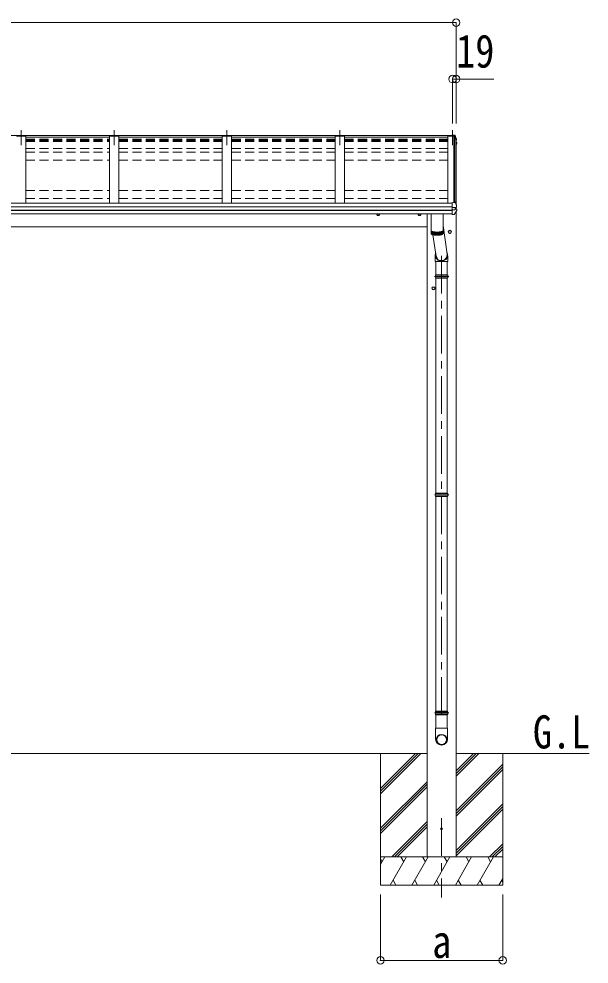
# Model space of a CAD drawing. Units: millimetres at full size, sheet at 1:40; details may follow other scales. Extents: x -11243 to 11243, y -7760 to 7760.
# Drawn here: x -4691 to -1658, y -4928 to 97 of the extents above; entities that cross this region are included whole.
import ezdxf
from ezdxf.enums import TextEntityAlignment as Align

# ---------------------------------------------------------------- set-up
doc = ezdxf.new("R2010")
doc.units = ezdxf.units.MM
doc.header["$LTSCALE"] = 40
doc.header["$PDMODE"] = 32
doc.header["$PDSIZE"] = 40
doc.linetypes.add('CHAIN1', pattern=[8, 5, -1, 1, -1])
doc.linetypes.add('DASHED1', pattern=[1.8, 1.2, -0.6])
for name, color, linetype, lineweight in [('0-0_0', 7, 'Continuous', 9), ('0-1_本体', 5, 'CHAIN1', 9), ('0-3_ELV2', 4, 'Continuous', 9), ('0-6_OTH_LINE', 6, 'Continuous', 9), ('0-7_SHAPE', 4, 'Continuous', 9), ('0-9_OUTLINE', 7, 'Continuous', 9)]:
    doc.layers.add(name, color=color, linetype=linetype, lineweight=lineweight)
doc.styles.add('ＭＳ ゴシック', font='')
doc.styles.get('ＭＳ ゴシック').set_extended_font_data('MS Gothic')

msp = doc.modelspace()

# ---------------------------------------------------------------- linework, layer by layer
at = {"layer": '0-0_0'}
for p, q in [((-2520.01, -3807.74), (-7331.01, -3807.74)), ((-2768.01, -3807.74), (-2768.01, -4507.74)), ((-2768.01, -3993.72), (-2582.03, -3807.74)), ((-2768.01, -4007.86), (-2567.89, -3807.74)), ((-2768.01, -4022), (-2553.75, -3807.74)), ((-2768.01, -3809.87), (-2765.88, -3807.74)), ((-1658.39, -3807.74), (-2366.01, -3807.74)), ((-2366.01, -3928.37), (-2245.38, -3807.74)), ((-2366.01, -3914.23), (-2259.52, -3807.74)), ((-2366.01, -3900.08), (-2273.67, -3807.74)), ((-2118.01, -3807.74), (-2118.01, -4507.74)), ((-2366.01, -4112.21), (-2118.01, -3864.22)), ((-2366.01, -4126.36), (-2118.01, -3878.36)), ((-2366.01, -4140.5), (-2118.01, -3892.5)), ((-2768.01, -4205.85), (-2520.01, -3957.85)), ((-2768.01, -4219.99), (-2520.01, -3971.99)), ((-2768.01, -4234.13), (-2520.01, -3986.13)), ((-2366.01, -4324.35), (-2118.01, -4076.35)), ((-2366.01, -4338.49), (-2118.01, -4090.49)), ((-2366.01, -4352.63), (-2118.01, -4104.63)), ((-2707.77, -4357.74), (-2520.01, -4169.98)), ((-2693.63, -4357.74), (-2520.01, -4184.12)), ((-2679.49, -4357.74), (-2520.01, -4198.26)), ((-2187.27, -4357.74), (-2118.01, -4288.48)), ((-2173.13, -4357.74), (-2118.01, -4302.62)), ((-2158.99, -4357.74), (-2118.01, -4316.76)), ((-2118.01, -4357.74), (-2768.01, -4357.74)), ((-2768.01, -4397.83), (-2744.86, -4357.74)), ((-2759.86, -4383.72), (-2768.01, -4369.6)), ((-2716, -4507.74), (-2629.39, -4357.74)), ((-2644.4, -4383.72), (-2659.4, -4357.74)), ((-2600.53, -4507.74), (-2513.92, -4357.74)), ((-2528.92, -4383.72), (-2543.93, -4357.74)), ((-2485.06, -4507.74), (-2398.45, -4357.74)), ((-2413.45, -4383.72), (-2428.46, -4357.74)), ((-2369.59, -4507.74), (-2282.98, -4357.74)), ((-2297.98, -4383.72), (-2312.98, -4357.74)), ((-2254.12, -4507.74), (-2167.51, -4357.74)), ((-2197.51, -4357.74), (-2182.51, -4383.72)), ((-2138.65, -4507.74), (-2118.01, -4472)), ((-2768.01, -4507.74), (-2118.01, -4507.74)), ((-2701, -4481.76), (-2686, -4507.74)), ((-2585.53, -4481.76), (-2570.53, -4507.74)), ((-2470.06, -4481.76), (-2455.06, -4507.74)), ((-2354.59, -4481.76), (-2339.59, -4507.74)), ((-2239.12, -4481.76), (-2224.12, -4507.74)), ((-2123.65, -4481.76), (-2118.01, -4491.52))]:
    msp.add_line(p, q, dxfattribs=at)
at = {"layer": '0-0_0', "linetype": 'DASHED1'}
msp.add_line((-2366.01, -4357.74), (-2520.01, -4357.74), dxfattribs=at)
at = {"layer": '0-1_本体'}
for p, q in [((-4678.51, -494.75), (-4678.51, -574.01)), ((-4184.51, -494.75), (-4184.51, -574.01)), ((-3584.51, -494.36), (-3584.51, -573.62)), ((-2984.51, -494.36), (-2984.51, -573.62)), ((-2384.51, -494.36), (-2384.51, -573.62)), ((-2443.01, -1161.83), (-2443.01, -3606.45)), ((-2443.01, -4151.79), (-2443.01, -4572.87))]:
    msp.add_line(p, q, dxfattribs=at)
at = {"layer": '0-3_ELV2'}
for p, q in [((-4653.51, -525.92), (-4703.51, -525.92)), ((-4653.51, -525.92), (-4653.51, -882.18)), ((-4653.51, -531.32), (-4209.51, -531.32)), ((-4159.51, -525.92), (-4209.51, -525.92)), ((-4209.51, -525.92), (-4209.51, -882.18)), ((-4159.51, -525.92), (-4159.51, -882.18)), ((-4159.51, -531.32), (-3609.51, -531.32)), ((-3559.51, -525.92), (-3609.51, -525.92)), ((-3609.51, -525.92), (-3609.51, -882.18)), ((-3559.51, -525.92), (-3559.51, -882.18)), ((-3559.51, -531.32), (-3009.51, -531.32)), ((-2959.51, -525.92), (-3009.51, -525.92)), ((-3009.51, -525.92), (-3009.51, -882.18)), ((-2959.51, -525.92), (-2959.51, -882.18)), ((-2959.51, -531.32), (-2409.51, -531.32)), ((-2372.64, -525.92), (-2409.51, -525.92)), ((-2409.51, -525.92), (-2409.51, -882.18)), ((-2387.51, -522.64), (-2387.51, -519.78)), ((-2387.51, -519.78), (-2373.35, -520.55)), ((-2384.51, -522.64), (-2387.51, -522.64)), ((-2384.51, -522.64), (-2384.51, -525.86)), ((-2384.51, -525.92), (-2384.51, -522.64)), ((-2384.51, -524.88), (-2373.68, -525.48)), ((-2373.68, -525.86), (-2384.51, -525.86)), ((-2378.21, -879.6), (-2378.21, -525.92)), ((-2373.68, -525.48), (-2373.31, -523.01)), ((-2373.68, -525.48), (-2373.68, -525.91)), ((-2373.53, -525.7), (-2373.31, -524.21)), ((-2372.34, -525.76), (-2373.53, -525.7)), ((-2365.51, -544.47), (-2372.64, -525.92)), ((-2372.51, -526.23), (-2372.51, -874.23)), ((-2365.51, -544.47), (-2365.51, -888.75)), ((-2365.51, -545.5), (-2364.95, -545.39)), ((-2365.51, -545.85), (-2364.95, -545.74)), ((-2364.09, -547.1), (-2365.51, -547.37)), ((-2363.04, -541.81), (-2363.04, -545.82)), ((-2365.51, -559.16), (-2364.38, -559.3)), ((-2365.51, -563.17), (-2363.69, -563.53)), ((-2364.66, -564.86), (-2365.51, -564.7)), ((-2362.68, -560.42), (-2362.67, -560.48)), ((-2362.64, -560.75), (-2362.64, -564.8)), ((-7463.51, -882.18), (-2387.51, -882.18)), ((-7463.51, -901.7), (-2387.51, -901.7)), ((-7463.51, -902.61), (-2387.51, -902.61)), ((-2387.51, -942.63), (-2387.51, -879.15)), ((-2387.51, -904.46), (-2372.72, -904.56)), ((-2371.07, -904.47), (-2364.69, -903.67)), ((-2370.51, -904.4), (-2370.51, -918.19)), ((-2365.51, -903.78), (-2365.51, -913.15)), ((-2363.81, -903.53), (-2363.82, -903.53)), ((-2363.81, -903.53), (-2363.74, -903.52)), ((-2362.94, -902.54), (-2362.94, -896.03)), ((-7463.51, -919.84), (-2387.51, -919.84)), ((-7463.51, -921.81), (-2387.51, -921.81)), ((-7463.51, -939.83), (-2387.51, -939.83)), ((-2520.01, -939.83), (-2520.01, -4357.74)), ((-2387.51, -918.32), (-2372.72, -918.12)), ((-2387.51, -942.63), (-2375.93, -942)), ((-2375.14, -941.53), (-2375.15, -941.55)), ((-2370.51, -912.18), (-2363.28, -913.58)), ((-2366.01, -927.24), (-2366.01, -4357.74)), ((-2362.47, -921.09), (-2362.47, -914.56)), ((-7331.01, -1007.74), (-2520.01, -1007.74))]:
    msp.add_line(p, q, dxfattribs=at)
at = {"layer": '0-3_ELV2', "linetype": 'DASHED1'}
for p, q in [((-4653.51, -541.44), (-4209.51, -541.44)), ((-4653.51, -546.28), (-4209.51, -546.28)), ((-4653.51, -547.82), (-4209.51, -547.82)), ((-4653.51, -549.78), (-4209.51, -549.78)), ((-4159.51, -541.44), (-3609.51, -541.44)), ((-4159.51, -546.28), (-3609.51, -546.28)), ((-4159.51, -547.82), (-3609.51, -547.82)), ((-4159.51, -549.78), (-3609.51, -549.78)), ((-3559.51, -541.44), (-3009.51, -541.44)), ((-3559.51, -546.28), (-3009.51, -546.28)), ((-3559.51, -547.82), (-3009.51, -547.82)), ((-3559.51, -549.78), (-3009.51, -549.78)), ((-2959.51, -541.44), (-2409.51, -541.44)), ((-2959.51, -546.28), (-2409.51, -546.28)), ((-2959.51, -547.82), (-2409.51, -547.82)), ((-2959.51, -549.78), (-2409.51, -549.78)), ((-4653.51, -553.55), (-4209.51, -553.55)), ((-4653.51, -590.86), (-4209.51, -590.86)), ((-4159.51, -553.55), (-3609.51, -553.55)), ((-4159.51, -590.86), (-3609.51, -590.86)), ((-3559.51, -553.55), (-3009.51, -553.55)), ((-3559.51, -590.86), (-3009.51, -590.86)), ((-2959.51, -553.55), (-2409.51, -553.55)), ((-2959.51, -590.86), (-2409.51, -590.86)), ((-4653.51, -612.01), (-4209.51, -612.01)), ((-4159.51, -612.01), (-3609.51, -612.01)), ((-3559.51, -612.01), (-3009.51, -612.01)), ((-2959.51, -612.01), (-2409.51, -612.01)), ((-4653.51, -654.53), (-4209.51, -654.53)), ((-4159.51, -654.53), (-3609.51, -654.53)), ((-3559.51, -654.53), (-3009.51, -654.53)), ((-2959.51, -654.53), (-2409.51, -654.53)), ((-4653.51, -814.8), (-4209.51, -814.8)), ((-4159.51, -814.8), (-3609.51, -814.8)), ((-3559.51, -814.8), (-3009.51, -814.8)), ((-2959.51, -814.8), (-2409.51, -814.8)), ((-4653.51, -857.31), (-4209.51, -857.31)), ((-4159.51, -857.31), (-3609.51, -857.31)), ((-3559.51, -857.31), (-3009.51, -857.31)), ((-2959.51, -857.31), (-2409.51, -857.31))]:
    msp.add_line(p, q, dxfattribs=at)
at = {"layer": '0-3_ELV2'}
for points in [[(-7466.51, -525.92), (-7466.51, -522.64), (-2384.51, -522.64)], [(-2387.51, -522.21), (-2373.31, -523.01), (-2373.31, -524.21), (-2372.2, -524.27)], [(-2373.62, -525.91), (-2373.53, -525.35), (-2373.53, -525.7)], [(-2370.71, -521.76), (-2366.46, -532.37), (-2363.12, -541.31), (-2363.05, -541.59), (-2363.05, -541.65)], [(-2370.71, -525.33), (-2369.71, -527.82), (-2368.73, -530.31), (-2367.76, -532.82), (-2366.8, -535.32), (-2365.86, -537.83), (-2364.93, -540.35), (-2364.02, -542.87), (-2363.11, -545.39)], [(-2363.05, -541.65), (-2363.04, -541.75), (-2363.04, -541.81)], [(-2362.81, -565.44), (-2364.27, -567.98), (-2365.51, -570.11)], [(-2362.67, -560.43), (-2362.64, -560.61), (-2362.64, -560.75)], [(-2387.51, -879.15), (-2373.51, -879.83), (-2373.51, -874.18), (-2371.75, -874.27)], [(-2371.07, -904.46), (-2371.31, -904.49), (-2371.46, -904.51)], [(-2370.87, -874.9), (-2369.84, -877.48), (-2368.82, -880.06), (-2367.81, -882.66), (-2366.82, -885.25), (-2365.84, -887.86), (-2364.88, -890.47), (-2363.93, -893.08), (-2363, -895.7)], [(-2366.29, -903.76), (-2365.05, -903.71), (-2363.82, -903.53)], [(-2363, -895.7), (-2362.95, -895.91), (-2362.94, -896.03)], [(-2780.5, -947.53), (-2787, -943.78), (-2787, -939.83)], [(-2780.5, -947.53), (-2774, -943.78), (-2774, -939.83)], [(-2560.51, -947.53), (-2567.01, -943.78), (-2567.01, -939.83)], [(-2560.51, -947.53), (-2554.01, -943.78), (-2554.01, -939.83)], [(-2399.01, -1042.53), (-2405.51, -1038.78), (-2405.51, -1031.27), (-2399.01, -1027.52)], [(-2399.01, -1042.53), (-2392.51, -1038.78), (-2392.51, -1031.27), (-2399.01, -1027.52)], [(-2486.01, -1342.53), (-2492.51, -1338.78), (-2492.51, -1331.27), (-2486.01, -1327.52)], [(-2486.01, -1342.53), (-2479.51, -1338.78), (-2479.51, -1331.27), (-2486.01, -1327.52)]]:
    msp.add_lwpolyline(points, dxfattribs=at)
for centre, radius in [((-2399.01, -1035.03), 8.5), ((-2399.01, -1035.03), 7.7), ((-2399.01, -1035.03), 6.5), ((-2486.01, -1335.03), 8.5), ((-2486.01, -1335.03), 7.7), ((-2486.01, -1335.03), 6.5), ((-2443.01, -4207.74), 5)]:
    msp.add_circle(centre, radius, dxfattribs=at)
for centre, radius, start, end in [((-2372.93, -523.13), 2.62, 31.83445, 99.24), ((-2372.35, -526.06), 0.3, 21.99494, 87.04231), ((-2372.28, -525.97), 1.7, 22.00225, 87.0423), ((-2834.45, -712.32), 498.52, 19.56907, 21.95354), ((-2365, -545.1), 0.3, 280.95393, 327.06409), ((-2365, -545.45), 0.299, 280.88931, 19.51522), ((-2364.34, -545.82), 1.3, 280.88938, 19.44863), ((-2797.28, -316.54), 499.04, 329.90411, 330.14673), ((-2797.28, -316.89), 499.04, 329.90411, 330.14673), ((-2364.72, -565.15), 0.299, 330.19129, 79.12168), ((-2364.39, -561.63), 2.32, 60.30373, 87.34859), ((-2363.94, -560.71), 1.3, 10.02543, 80.23195), ((-2363.93, -564.8), 1.3, 330.27138, 79.1216), ((-2371.8, -875.27), 1, 22.05378, 87.04045), ((-2363.94, -902.54), 1, 281.45361, 0), ((-2780.5, -940.03), 8.5, 178.68472, 1.31528), ((-2780.5, -940.03), 7.7, 178.54804, 1.45196), ((-2780.5, -940.03), 6.5, 178.27976, 1.72024), ((-2560.51, -940.03), 8.5, 178.68482, 1.31518), ((-2560.51, -940.03), 7.7, 178.54815, 1.45185), ((-2560.51, -940.03), 6.5, 178.27991, 1.72009), ((-2375.98, -941), 1, 273.10735, 326.38063), ((-2757.41, -687.39), 459.05, 326.38357, 329.32444), ((-2370.17, -901.84), 16.37, 265.48312, 268.58725), ((-2363.47, -914.56), 0.998, 0.05121, 79.086), ((-2363.47, -921.09), 1, 329.32149, 0)]:
    msp.add_arc(centre, radius, start, end, dxfattribs=at)
for centre, major_axis, ratio, start_param, end_param in [((-2371.36, -896.94), (-9.96, -2.12), 0.734427, 1.2806875, 1.4059912), ((-2371.36, -925.72), (-9.97, 1.96), 0.736539, 4.8664216, 4.9917253), ((-2371.51, -918), (-1, 0.195), 0.067217, 2.8005545, 3.1546872)]:
    msp.add_ellipse(centre, major_axis=major_axis, ratio=ratio, start_param=start_param, end_param=end_param, dxfattribs=at)
at = {"layer": '0-6_OTH_LINE'}
for p, q in [((-7485.51, 77.36), (-2365.51, 77.36)), ((-2365.51, 77.36), (-2365.51, -458.11)), ((-2384.51, -222.64), (-2384.51, -458.11)), ((-2384.51, -222.64), (-2365.51, -222.64)), ((-2365.51, -222.64), (-2365.51, -458.11)), ((-2365.51, -222.64), (-2165.29, -222.64)), ((-2768.01, -4907.72), (-2768.01, -4557.74)), ((-2118.01, -4907.72), (-2118.01, -4557.74)), ((-2768.01, -4907.72), (-2118.01, -4907.72))]:
    msp.add_line(p, q, dxfattribs=at)
for p in [(-2365.51, 77.36), (-2384.51, -222.64), (-2365.51, -222.64), (-2768.01, -4907.72), (-2118.01, -4907.72)]:
    msp.add_point(p, dxfattribs=at)
at = {"layer": '0-9_OUTLINE'}
for p, q in [((-2499.01, -939.83), (-2499.01, -1027.94)), ((-2435.01, -1027.94), (-2435.01, -939.83)), ((-2435.01, -1000.7), (-2413.36, -1153.93)), ((-2499.01, -1028.9), (-2499.01, -1044.36)), ((-2498.43, -1045.91), (-2498.43, -1030.46)), ((-2497.2, -1031.64), (-2497.2, -1047.1)), ((-2495.38, -1048.19), (-2495.38, -1032.73)), ((-2493.02, -1033.73), (-2493.02, -1049.18)), ((-2490.15, -1050.08), (-2490.15, -1034.62)), ((-2488.71, -1050.44), (-2471.37, -1165.58)), ((-2486.83, -1050.86), (-2486.83, -1035.4)), ((-2483.13, -1036.06), (-2483.13, -1051.51)), ((-2479.11, -1036.57), (-2479.11, -1052.02)), ((-2474.87, -1036.93), (-2474.87, -1052.38)), ((-2470.47, -1037.13), (-2470.47, -1052.59)), ((-2466.01, -1037.18), (-2466.01, -1052.63)), ((-2461.57, -1037.06), (-2461.57, -1052.51)), ((-2457.24, -1036.78), (-2457.24, -1052.24)), ((-2453.1, -1036.36), (-2453.1, -1051.81)), ((-2449.23, -1035.78), (-2449.23, -1051.24)), ((-2445.72, -1035.08), (-2445.72, -1050.54)), ((-2442.61, -1034.26), (-2442.61, -1049.71)), ((-2439.99, -1033.34), (-2439.99, -1048.79)), ((-2437.89, -1032.33), (-2437.89, -1047.79)), ((-2436.37, -1031.28), (-2436.37, -1046.74)), ((-2435.01, -1044.36), (-2435.01, -1028.9)), ((-2476.4, -1161.32), (-2476.4, -1192.91)), ((-2410.41, -1192.91), (-2476.4, -1192.91)), ((-2473.01, -1192.91), (-2473.01, -1263.78)), ((-2413.01, -1192.91), (-2413.01, -1263.78)), ((-2410.41, -1161.74), (-2410.41, -1192.91)), ((-2481.01, -1272.78), (-2405.01, -1272.78)), ((-2475.62, -1265.78), (-2410.41, -1265.78)), ((-2475.62, -1279.78), (-2410.41, -1279.78)), ((-2475.01, -1263.78), (-2411.01, -1263.78)), ((-2475.01, -1263.78), (-2475.01, -1265.78)), ((-2475.01, -1279.78), (-2475.01, -1281.78)), ((-2475.01, -1281.78), (-2411.01, -1281.78)), ((-2473.01, -1281.78), (-2473.01, -2423.75)), ((-2413.01, -1281.78), (-2413.01, -2423.75)), ((-2411.01, -1263.78), (-2411.01, -1265.78)), ((-2411.01, -1279.78), (-2411.01, -1281.78)), ((-2481.01, -2432.75), (-2405.01, -2432.75)), ((-2475.62, -2425.75), (-2410.41, -2425.75)), ((-2475.62, -2439.75), (-2410.41, -2439.75)), ((-2475.01, -2423.75), (-2411.01, -2423.75)), ((-2475.01, -2423.75), (-2475.01, -2425.75)), ((-2475.01, -2439.75), (-2475.01, -2441.75)), ((-2475.01, -2441.75), (-2411.01, -2441.75)), ((-2473.01, -2441.75), (-2473.01, -3583.72)), ((-2413.01, -2441.75), (-2413.01, -3583.72)), ((-2411.01, -2423.75), (-2411.01, -2425.75)), ((-2411.01, -2439.75), (-2411.01, -2441.75)), ((-2481.01, -3592.72), (-2405.01, -3592.72)), ((-2475.62, -3585.72), (-2410.41, -3585.72)), ((-2475.62, -3599.72), (-2410.41, -3599.72)), ((-2475.01, -3583.72), (-2411.01, -3583.72)), ((-2475.01, -3583.72), (-2475.01, -3585.72)), ((-2475.01, -3599.72), (-2475.01, -3601.72)), ((-2475.01, -3601.72), (-2411.01, -3601.72)), ((-2473.01, -3601.72), (-2473.01, -3672.72)), ((-2413.01, -3601.72), (-2413.01, -3672.72)), ((-2411.01, -3583.72), (-2411.01, -3585.72)), ((-2411.01, -3599.72), (-2411.01, -3601.72)), ((-2411.16, -3672.72), (-2474.86, -3672.72)), ((-2474.86, -3672.72), (-2474.86, -3732)), ((-2411.16, -3672.72), (-2411.16, -3732))]:
    msp.add_line(p, q, dxfattribs=at)
for points in [[(-2499.01, -1027.94), (-2499.01, -1028.08), (-2498.9, -1028.64), (-2498.64, -1029.19), (-2498.24, -1029.74), (-2497.7, -1030.28), (-2497.02, -1030.81), (-2496.2, -1031.33), (-2495.25, -1031.83), (-2494.17, -1032.32), (-2492.97, -1032.78), (-2491.64, -1033.23), (-2490.21, -1033.64), (-2488.67, -1034.04), (-2487.03, -1034.4), (-2485.29, -1034.74), (-2483.48, -1035.04), (-2481.59, -1035.31), (-2479.63, -1035.55), (-2477.62, -1035.75), (-2475.56, -1035.92), (-2473.45, -1036.05), (-2471.32, -1036.14), (-2469.17, -1036.2), (-2467.01, -1036.22)], [(-2498.96, -1028.42), (-2498.97, -1028.48), (-2499.01, -1029.04), (-2498.9, -1029.6), (-2498.64, -1030.16), (-2498.24, -1030.71), (-2497.7, -1031.25), (-2497.02, -1031.78), (-2496.2, -1032.3), (-2495.25, -1032.8), (-2494.17, -1033.28), (-2492.97, -1033.75), (-2491.64, -1034.19), (-2490.21, -1034.61), (-2488.67, -1035), (-2487.03, -1035.37), (-2485.29, -1035.7), (-2483.48, -1036.01), (-2481.59, -1036.28), (-2479.63, -1036.51), (-2477.62, -1036.72), (-2475.56, -1036.89), (-2473.45, -1037.02), (-2471.32, -1037.11), (-2469.17, -1037.17), (-2467.01, -1037.19)], [(-2499.01, -1044.36), (-2499.01, -1044.5), (-2498.9, -1045.06), (-2498.64, -1045.61), (-2498.24, -1046.16), (-2497.7, -1046.7), (-2497.02, -1047.23), (-2496.2, -1047.75), (-2495.25, -1048.25), (-2494.17, -1048.74), (-2492.97, -1049.2), (-2491.64, -1049.65), (-2490.21, -1050.06), (-2488.67, -1050.46), (-2487.03, -1050.82), (-2485.29, -1051.16), (-2483.48, -1051.46), (-2481.59, -1051.73), (-2479.63, -1051.97), (-2477.62, -1052.17), (-2475.56, -1052.34), (-2473.45, -1052.47), (-2471.32, -1052.56), (-2469.17, -1052.62), (-2467.01, -1052.64)], [(-2497.31, -1030.6), (-2496.86, -1031.07), (-2496.22, -1031.59), (-2495.45, -1032.1), (-2494.54, -1032.59), (-2493.5, -1033.07), (-2492.34, -1033.53), (-2491.06, -1033.97), (-2489.67, -1034.38), (-2488.17, -1034.77), (-2486.58, -1035.13), (-2484.89, -1035.46), (-2483.12, -1035.76), (-2481.28, -1036.03), (-2479.36, -1036.26), (-2477.39, -1036.46), (-2475.38, -1036.63), (-2473.32, -1036.76), (-2471.23, -1036.85), (-2469.13, -1036.91), (-2467.01, -1036.93)], [(-2467.01, -1036.22), (-2464.85, -1036.2), (-2462.7, -1036.14), (-2460.57, -1036.05), (-2458.47, -1035.92), (-2456.41, -1035.75), (-2454.39, -1035.55), (-2452.44, -1035.31), (-2450.55, -1035.04), (-2448.73, -1034.74), (-2447, -1034.4), (-2445.36, -1034.04), (-2443.82, -1033.64), (-2442.38, -1033.23), (-2441.06, -1032.78), (-2439.86, -1032.32), (-2438.78, -1031.83), (-2437.82, -1031.33), (-2437.01, -1030.81), (-2436.32, -1030.28), (-2435.78, -1029.74), (-2435.38, -1029.19), (-2435.13, -1028.64), (-2435.02, -1028.08), (-2435.01, -1027.94)], [(-2467.01, -1037.19), (-2464.85, -1037.17), (-2462.7, -1037.11), (-2460.57, -1037.02), (-2458.47, -1036.89), (-2456.41, -1036.72), (-2454.39, -1036.51), (-2452.44, -1036.28), (-2450.55, -1036.01), (-2448.73, -1035.7), (-2447, -1035.37), (-2445.36, -1035), (-2443.82, -1034.61), (-2442.38, -1034.19), (-2441.06, -1033.75), (-2439.86, -1033.28), (-2438.78, -1032.8), (-2437.82, -1032.3), (-2437.01, -1031.78), (-2436.32, -1031.25), (-2435.78, -1030.71), (-2435.38, -1030.16), (-2435.13, -1029.6), (-2435.02, -1029.04), (-2435.05, -1028.48), (-2435.07, -1028.42)], [(-2467.01, -1036.93), (-2464.9, -1036.91), (-2462.79, -1036.85), (-2460.71, -1036.76), (-2458.65, -1036.63), (-2456.63, -1036.46), (-2454.66, -1036.26), (-2452.75, -1036.03), (-2450.91, -1035.76), (-2449.14, -1035.46), (-2447.45, -1035.13), (-2445.85, -1034.77), (-2444.36, -1034.38), (-2442.97, -1033.97), (-2441.69, -1033.53), (-2440.53, -1033.07), (-2439.49, -1032.59), (-2438.58, -1032.1), (-2437.8, -1031.59), (-2437.16, -1031.07), (-2436.72, -1030.6)], [(-2467.01, -1052.64), (-2464.85, -1052.62), (-2462.7, -1052.56), (-2460.57, -1052.47), (-2458.47, -1052.34), (-2456.41, -1052.17), (-2454.39, -1051.97), (-2452.44, -1051.73), (-2450.55, -1051.46), (-2448.73, -1051.16), (-2447, -1050.82), (-2445.36, -1050.46), (-2443.82, -1050.06), (-2442.38, -1049.65), (-2441.06, -1049.2), (-2439.86, -1048.74), (-2438.78, -1048.25), (-2437.82, -1047.75), (-2437.01, -1047.23), (-2436.32, -1046.7), (-2435.78, -1046.16), (-2435.38, -1045.61), (-2435.13, -1045.06), (-2435.02, -1044.5), (-2435.01, -1044.36)]]:
    msp.add_lwpolyline(points, dxfattribs=at)
for centre, radius, start, end in [((-2448.76, -1272.78), 27.75, 165.38919, 194.61079), ((-2437.26, -1272.78), 27.75, 0, 14.61083), ((-2437.26, -1272.78), 27.75, 345.38917, 0), ((-2448.76, -2432.75), 27.75, 165.38919, 194.61079), ((-2437.26, -2432.75), 27.75, 0, 14.61083), ((-2437.26, -2432.75), 27.75, 345.38917, 0), ((-2448.76, -3592.72), 27.75, 165.38919, 194.61079), ((-2437.26, -3592.72), 27.75, 0, 14.61083), ((-2437.26, -3592.72), 27.75, 345.38917, 0), ((-2443.86, -3732), 31, 180, 270), ((-2442.16, -3732), 31, 270, 0)]:
    msp.add_arc(centre, radius, start, end, dxfattribs=at)
for centre, major_axis, ratio, start_param, end_param in [((-2443.4, -1158.23), (-33, -3.09), 0.972144, 5.8034438, 9.8593375), ((-2443.34, -1158.22), (-2.75, 29.4), 0.995638, 1.5707963, 4.7150999)]:
    msp.add_ellipse(centre, major_axis=major_axis, ratio=ratio, start_param=start_param, end_param=end_param, dxfattribs=at)
for major_axis in [(-28.29, 0), (-25.83, 0)]:
    msp.add_ellipse((-2443.01, -3734.81), major_axis=major_axis, ratio=0.996195, dxfattribs=at)

# ---------------------------------------------------------------- texts
at = {"layer": '0-6_OTH_LINE', "color": 7, "style": 'ＭＳ ゴシック', "width": 0.85}
for s, p in [('19', (-2365.61, -214.23)), ('a', (-2493.01, -4947.72))]:
    msp.add_text(s, height=176, dxfattribs=at).set_placement(p, align=Align.BOTTOM_LEFT)
at = {"layer": '0-7_SHAPE', "color": 7, "style": 'ＭＳ ゴシック', "width": 0.85}
msp.add_text('G.L', height=176, dxfattribs=at).set_placement((-1957.41, -3834.02), align=Align.BOTTOM_LEFT)

doc.saveas('drawing.dxf')
